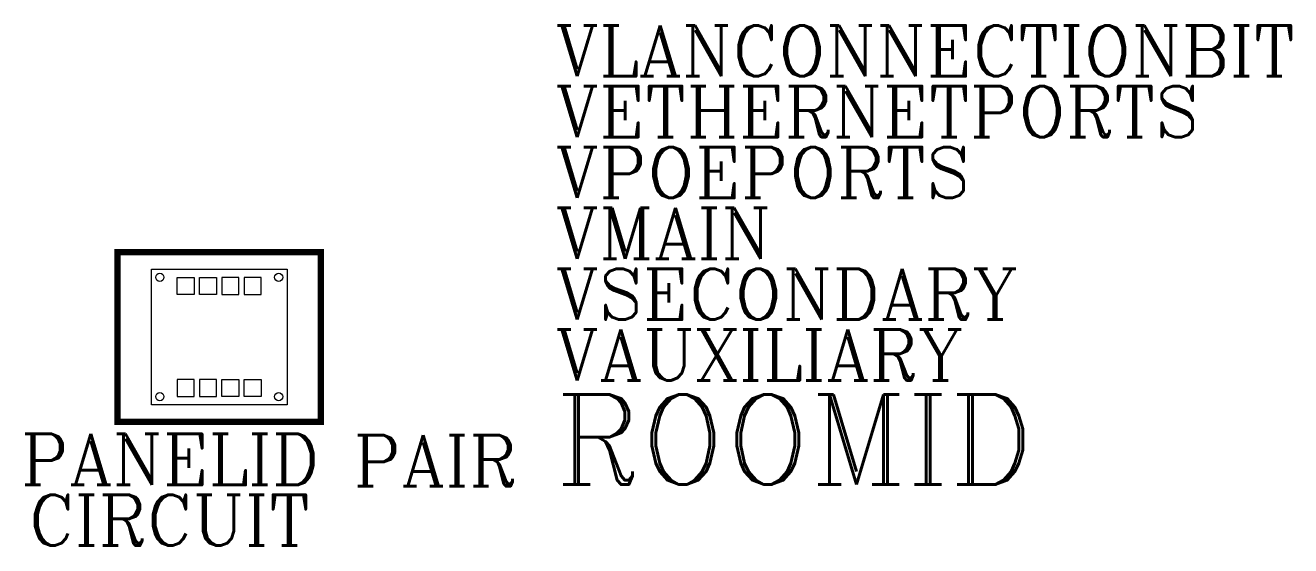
# Model space of a CAD drawing. Header units: inches. Extents: x -23 to 126, y -25 to 37.
import ezdxf
from ezdxf.enums import TextEntityAlignment as Align

# ---------------------------------------------------------------- set-up
doc = ezdxf.new("R2010")
doc.units = ezdxf.units.IN
doc.header["$LTSCALE"] = 48
doc.header["$MEASUREMENT"] = 0
doc.styles.add('ROMANC', font='COMPLEX.SHX')
doc.styles.add('WSNotes', font='complex.shx', dxfattribs={"height": 18})

msp = doc.modelspace()

# ---------------------------------------------------------------- texts
at = {"flags": 1}
for tag, p, s, height, style in [('VLANCONNECTIONBIT', (39.6, 30.7), '0', 6, 'ROMANC'), ('VETHERNETPORTS', (39.6, 23.54), '4', 6, 'ROMANC'), ('VPOEPORTS', (39.6, 16.37), '4', 6, 'ROMANC'), ('VMAIN', (39.6, 9.21), '', 6, 'ROMANC'), ('VSECONDARY', (39.6, 2.04), '', 6, 'ROMANC'), ('VAUXILIARY', (39.6, -5.12), '', 6, 'ROMANC'), ('ROOMID', (39.6, -17.38), '', 10.62, 'WSNotes')]:
    msp.add_attdef(tag, p, s, height=height, dxfattribs=dict(at, style=style))
at = {"style": 'ROMANC'}
for tag, p in [('PANELID', (-23.39, -17.42)), ('PAIR', (15.79, -17.58))]:
    msp.add_attdef(tag, p, '', height=6, dxfattribs=at)
msp.add_attdef('CIRCUIT', text='', height=6, dxfattribs=at).set_placement((-5.89, -18.58), align=Align.TOP_CENTER)

# ---------------------------------------------------------------- wipeouts: each hides what was drawn before it
at = {"linetype": 'Continuous'}
msp.add_wipeout([(11.97, -10), (-12, -10), (-12, 10), (11.97, 10)], dxfattribs=at)

# ---------------------------------------------------------------- next in the draw order: linework, layer by layer
at = {"linetype": 'Continuous', "const_width": 0.75}
msp.add_lwpolyline([(-12, 10), (11.97, 10), (11.97, -10), (-12, -10)], close=True, dxfattribs=at)
at = {"linetype": 'Continuous'}
msp.add_lwpolyline([(-8, 8), (7.97, 8), (7.97, -8), (-8, -8)], close=True, dxfattribs=at)
for points in [[(-2.97, 5), (-4.97, 5), (-4.97, 7), (-2.97, 7)], [(-0.33, 5), (-2.33, 5), (-2.33, 7), (-0.33, 7)], [(0.3, 5), (2.3, 5), (2.3, 7), (0.3, 7)], [(2.94, 5), (4.94, 5), (4.94, 7), (2.94, 7)], [(-2.97, -5), (-4.97, -5), (-4.97, -7), (-2.97, -7)], [(-0.33, -5), (-2.33, -5), (-2.33, -7), (-0.33, -7)], [(0.3, -5), (2.3, -5), (2.3, -7), (0.3, -7)], [(2.94, -5), (4.94, -5), (4.94, -7), (2.94, -7)]]:
    msp.add_lwpolyline(points, close=True)
for centre in [(-7.02, 7.03), (6.99, 7.03), (-7.02, -7.03), (6.99, -7.03)]:
    msp.add_circle(centre, 0.48)

doc.saveas('drawing.dxf')
